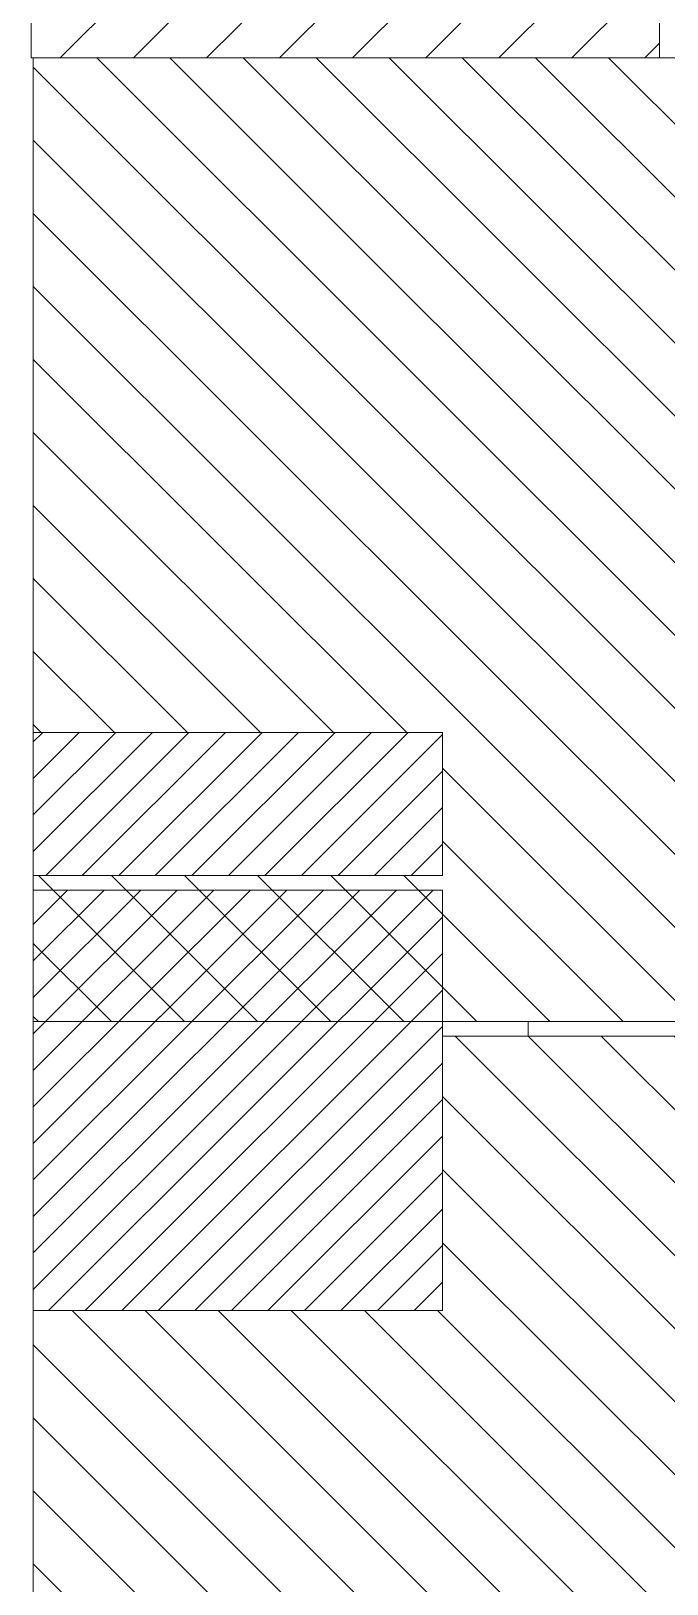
# Model space of a CAD drawing. Header units: millimetres. Extents: x 0 to 1189, y 0 to 841.
# Drawn here: x 118 to 161.5, y 555.5 to 661.8 of the extents above; entities that cross this region are included whole.
import ezdxf

# ---------------------------------------------------------------- set-up
doc = ezdxf.new("R2010")
doc.units = ezdxf.units.MM
doc.linetypes.add('________________', pattern=[0])
pattern_1 = [(45, (0, 0), (-1.25, 1.25), [])]

# ---------------------------------------------------------------- blocks, each defined once
blk = doc.blocks.new('D_FRAME_VIEW@1513')
at = {"true_color": 0xbeb69e}
h = blk.add_hatch(dxfattribs=at)
h.set_pattern_fill('', color=253, style=0, pattern_type=0)
h.set_pattern_definition([(45, (0, 0), (-2.5, 2.5), [])])
h.paths.add_polyline_path([(161, 660), (161, 736), (118, 736), (118, 660)])
h = blk.add_hatch(dxfattribs=at)
h.set_pattern_fill('', color=253, style=0, pattern_type=0)
h.set_pattern_definition(pattern_1)
h.paths.add_polyline_path([(146.15, 604), (146.15, 613.8), (118.15, 613.8), (118.15, 604)])
h = blk.add_hatch(dxfattribs=at)
h.set_pattern_fill('', color=253, style=0, pattern_type=0)
h.set_pattern_definition(pattern_1)
h.paths.add_polyline_path([(146.15, 603), (118.15, 603), (118.15, 574.2), (146.15, 574.2)])
h = blk.add_hatch(dxfattribs=at)
h.set_pattern_fill('', color=253, style=0, pattern_type=0)
h.set_pattern_definition([(-45, (0, 0), (2.5, 2.5), [])])
h.paths.add_polyline_path([(227.5, 547.63), (227.5, 547.66), (227.5, 547.69), (227.51, 547.72), (227.52, 547.75), (227.53, 547.78), (227.54, 547.81), (227.56, 547.84), (227.58, 547.86), (227.6, 547.89), (227.62, 547.91), (227.64, 547.93), (227.66, 547.95), (227.69, 547.97), (227.72, 547.98), (227.75, 548), (227.78, 548.01), (227.81, 548.02), (227.84, 548.02), (227.87, 548.03), (227.9, 548.03), (229.82, 548.03), (230, 548.53), (230, 558.5), (191, 558.5), (191, 593), (146.15, 593), (146.15, 574.2), (118.15, 574.2), (118.15, 537), (191, 537), (191, 540.03), (224, 540.03), (224, 541.53), (227.5, 545.03)])
h.paths.add_polyline_path([(252.18, 548.03), (254.1, 548.03), (254.13, 548.03), (254.16, 548.02), (254.19, 548.02), (254.22, 548.01), (254.25, 548), (254.28, 547.98), (254.31, 547.97), (254.34, 547.95), (254.36, 547.93), (254.38, 547.91), (254.4, 547.89), (254.42, 547.86), (254.44, 547.84), (254.46, 547.81), (254.47, 547.78), (254.48, 547.75), (254.49, 547.72), (254.5, 547.69), (254.5, 547.66), (254.5, 547.63), (254.5, 545.03), (258, 541.53), (258, 537), (363.85, 537), (363.85, 574.2), (335.85, 574.2), (335.85, 593), (291, 593), (291, 558.5), (252, 558.5), (252, 548.53)])
at = {"color": 253, "linetype": '________________', "lineweight": 9, "true_color": 0xbeb69e}
for p, q in [((118, 660), (118, 736)), ((161, 736), (161, 660)), ((118.15, 660), (118, 660)), ((161, 660), (118.15, 660)), ((118.15, 613.8), (118.15, 660)), ((118.15, 660), (161, 660)), ((161, 660), (321, 660)), ((146.15, 613.8), (118.15, 613.8)), ((118.15, 604), (118.15, 613.8)), ((146.15, 613.8), (118.15, 613.8)), ((146.15, 613.8), (146.15, 604)), ((146.15, 613.8), (146.15, 604)), ((146.15, 604), (118.15, 604)), ((118.15, 603), (118.15, 604)), ((146.15, 604), (118.15, 604)), ((118.15, 594), (118.15, 603)), ((118.15, 594), (118.15, 603)), ((146.15, 603), (118.15, 603)), ((146.15, 603), (146.15, 594)), ((146.15, 594), (118.15, 594)), ((118.15, 574.2), (118.15, 594)), ((191, 594), (146.15, 594)), ((146.15, 594), (146.15, 593)), ((152, 593), (152, 594)), ((146.15, 593), (146.15, 574.2)), ((146.15, 593), (191, 593)), ((146.15, 593), (146.15, 574.2)), ((146.15, 574.2), (118.15, 574.2)), ((146.15, 574.2), (118.15, 574.2)), ((118.15, 537), (118.15, 574.2))]:
    blk.add_line(p, q, dxfattribs=at)
at = {"color": 253, "true_color": 0xbeb69e}
for p, q in [((122.5, 660), (188.5, 594)), ((127.5, 660), (191, 596.5)), ((132.5, 660), (191, 601.5)), ((137.5, 660), (190.41, 607.09)), ((142.5, 660), (191, 611.5)), ((147.5, 660), (191, 616.5)), ((152.5, 660), (194, 618.5)), ((157.5, 660), (199, 618.5)), ((118.15, 659.35), (183.5, 594)), ((118.15, 654.35), (178.5, 594)), ((118.15, 649.35), (173.5, 594)), ((118.15, 644.35), (168.5, 594)), ((118.15, 639.35), (143.7, 613.8)), ((118.15, 634.35), (138.7, 613.8)), ((118.15, 629.35), (133.7, 613.8)), ((118.15, 624.35), (128.7, 613.8)), ((118.15, 619.35), (123.7, 613.8)), ((118.15, 614.35), (118.7, 613.8)), ((146.15, 611.35), (163.5, 594)), ((146.15, 606.35), (158.5, 594)), ((118.5, 604), (128.5, 594)), ((123.5, 604), (133.5, 594)), ((128.5, 604), (138.5, 594)), ((133.5, 604), (143.5, 594)), ((138.5, 604), (148.5, 594)), ((143.5, 604), (153.5, 594)), ((118.15, 599.35), (123.5, 594)), ((118.15, 594.35), (118.5, 594))]:
    blk.add_line(p, q, dxfattribs=at)

msp = doc.modelspace()

# ---------------------------------------------------------------- block references
at = {"color": 7, "linetype": '________________', "lineweight": 20}
msp.add_blockref('D_FRAME_VIEW@1513', (0, 0), dxfattribs=at)

doc.saveas('drawing.dxf')
